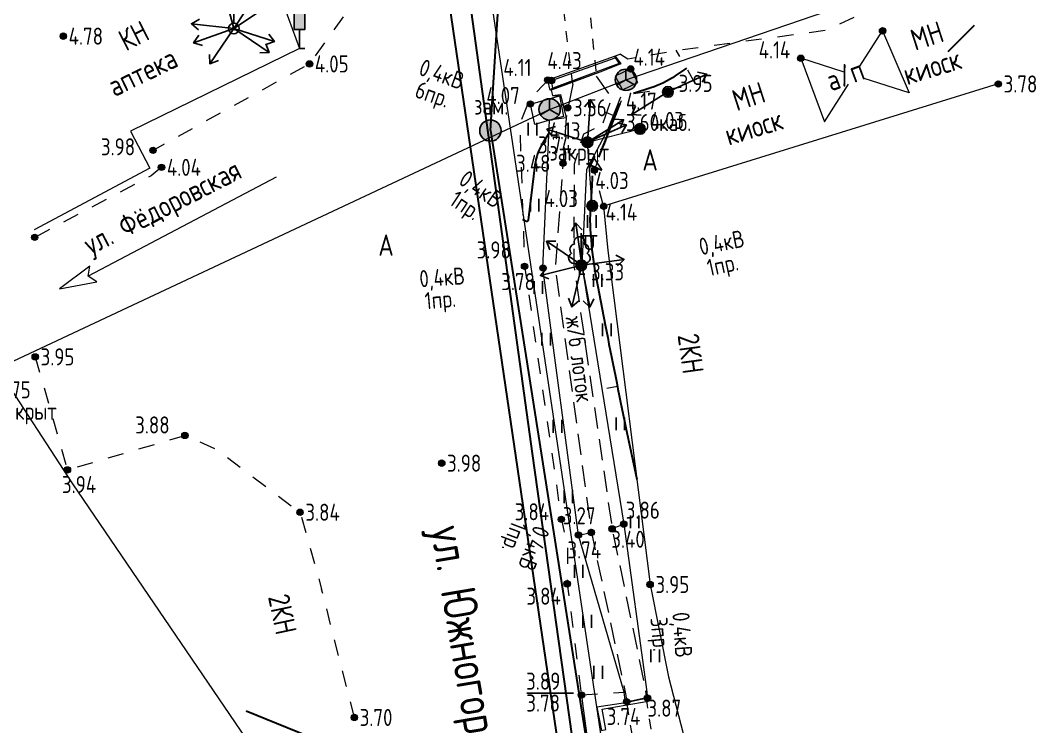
# Model space of a CAD drawing. Header units: metres. Extents: x 24337 to 25822, y 26642 to 34102.
# Drawn here: x 24488.27 to 24536.04, y 33206.65 to 33239.74 of the extents above; entities that cross this region are included whole.
import ezdxf

# ---------------------------------------------------------------- set-up
doc = ezdxf.new("R2010")
doc.units = ezdxf.units.M
for name, pattern in [('g5_01_5x1_5', [3, 1.5, -1.5]), ('g5_01x1', [2, 1, -1]), ('g5_02x1', [3, 2, -1])]:
    doc.linetypes.add(name, pattern=pattern)
for name, color, linetype in [('03_Здания и строения', 7, 'Continuous'), ('06_Инженерно-технические сооружения', 7, 'Continuous'), ('07_Объекты электропередачи', 7, 'Continuous'), ('10_Границы покрытий и угодий', 7, 'Continuous'), ('13_Растительность', 7, 'Continuous'), ('14_Ограждения', 7, 'Continuous'), ('17_Топонимика', 7, 'Continuous'), ('18_Зарамочное оформление', 7, 'Continuous'), ('19_Горизонтали', 7, 'Continuous'), ('30_Канализация', 7, 'Continuous'), ('35_Телефон', 7, 'Continuous'), ('37_Кабель низкого напряжения', 7, 'Continuous'), ('44_Крышки колодцев', 7, 'Continuous'), ('45_Номера колодцев', 7, 'Continuous'), ('61_Отметки высоты поверхности', 7, 'Continuous')]:
    doc.layers.add(name, color=color, linetype=linetype)
doc.styles.add('LIKE11', font='bm431.shx')
doc.styles.add('LIKE36', font='pragmai.shx')
doc.styles.add('Line_GUGK', font='', dxfattribs={"height": 1})
doc.styles.get("Standard").update_dxf_attribs({"font": 'GOST_0.TTF', "height": 2})
doc.styles.get('Line_GUGK').set_extended_font_data('Bm431', italic=True)
doc.linetypes.add('g5_119_3', pattern='A,8,-2,[31,GUGK_2005.shx,S=0.2,R=0,X=0,Y=0],8,[31,GUGK_2005.shx,S=0.2,R=180.000005,X=0,Y=0],-2', length=20)
doc.linetypes.add('g5_122_k', pattern='A,2,-2,3,-0.6,["К",Line_GUGK,S=2,R=0,X=0,Y=-1],-3,3,-2,8,-2,8,-2,6', length=41.6)
doc.linetypes.add('g5_122_kn', pattern='A,2,-2,3,-0.6,["Кн",Line_GUGK,S=2,R=0,X=0,Y=-1],-5,3,-2,8,-2,8,-2,6', length=43.6)
doc.linetypes.add('g5_133_t', pattern='A,4,[27,GUGK_2005.shx,S=0.8,R=0,X=0,Y=0],4,-2', length=10)
doc.linetypes.add('g5_474_1a', pattern='A,2,-0.5,[28,GUGK_2005.shx,S=2,R=0,X=0,Y=0],-0.5,2', length=5)

# ---------------------------------------------------------------- blocks, each defined once
blk = doc.blocks.new('g5_329_6')
at = {"color": 0, "linetype": 'ByBlock', "lineweight": 15}
blk.add_line((0, 0), (1, 0), dxfattribs=at)
blk = doc.blocks.new('g5_330')
at = {"linetype": 'ByBlock'}
blk.add_hatch(color=0, dxfattribs=at).paths.add_polyline_path([(-0.3, 0, 1), (0.3, 0, 1)])
at = {"color": 0, "linetype": 'ByBlock', "lineweight": -2}
blk.add_circle((0, 0), 0.3, dxfattribs=at)
at = {"color": 0, "linetype": 'ByBlock', "lineweight": 15, "flags": 12}
for tag, p in [('number', (-7.62, -0.8)), ('z', (0.5, -0.8))]:
    blk.add_attdef(tag, p, '', height=1.6, dxfattribs=at)
blk = doc.blocks.new('g5_388_1')
at = {"color": 0, "flags": 128}
blk.add_lwpolyline([(0, 0.994), (0.513, 0.994, 0.798042), (0.729, 1.945, 0.636328), (0.463, 2.811, 0.533064), (0, 3.5, 0.533064), (-0.463, 2.811, 0.636328), (-0.729, 1.945, 0.798042), (-0.513, 0.994)], format="xyb", dxfattribs=at)
for points in [[(0, 0.994), (-0.513, 0.994)], [(0.5, 0), (0, 0), (0, 0.994)]]:
    blk.add_lwpolyline(points, dxfattribs=at)
at = {"style": 'LIKE11', "flags": 8}
for tag, p in [('Описание', (-14.186, 0.838)), ('Метрические данные', (1.49, 0.457))]:
    blk.add_attdef(tag, p, '', height=2, dxfattribs=at)
blk = doc.blocks.new('g5_401')
at = {"color": 0, "flags": 128}
for points in [[(-0.4, 0), (-0.4, 1.2)], [(0.4, 0), (0.4, 1.2)]]:
    blk.add_lwpolyline(points, dxfattribs=at)
blk = doc.blocks.new('g5_206_3')
blk.add_hatch(color=255).paths.add_polyline_path([(0.425, 3.425), (-0.425, 3.425), (-0.425, 1.875), (0.425, 1.875)])
at = {"color": 0, "flags": 128}
blk.add_lwpolyline([(-0.5, 1.8), (0.5, 1.8), (0.5, 3.5), (-0.5, 3.5)], close=True, dxfattribs=at)
blk.add_lwpolyline([(0, 1.8), (0, 0), (0.5, 0)], dxfattribs=at)
blk = doc.blocks.new('g5_115_1')
at = {"color": 0, "flags": 128}
for points in [[(0, 0), (4, 0)], [(3.294, -0.503), (4, 0), (3.294, 0.503)]]:
    blk.add_lwpolyline(points, dxfattribs=at)
blk = doc.blocks.new('g5_110_1c')
h = blk.add_hatch(color=255)
edge = h.paths.add_edge_path()
edge.add_arc((0, 0), 0.425, 0, 360)
edge = h.paths.add_edge_path(flags=16)
edge.add_arc((0, 0), 0.195, 0, 360)
h = blk.add_hatch(color=0)
edge = h.paths.add_edge_path()
edge.add_arc((0, 0), 0.12, 0, 360)
at = {"color": 0}
for p, q in [((0, 0.5), (0, 3)), ((0, 2.75), (1.5, 2.75))]:
    blk.add_line(p, q, dxfattribs=at)
at = {"color": 0, "flags": 128}
blk.add_lwpolyline([(0.4, 2.75), (0.4, 1.864, 1.040016), (1.1, 1.864), (1.1, 2.75)], format="xyb", dxfattribs=at)
at = {"color": 0}
for radius in [0.5, 0.12]:
    blk.add_circle((0, 0), radius, dxfattribs=at)
blk = doc.blocks.new('g5_106_1a')
h = blk.add_hatch(color=255)
edge = h.paths.add_edge_path()
edge.add_arc((0, 0), 0.425, 0, 360)
at = {"color": 0}
blk.add_circle((0, 0), 0.5, dxfattribs=at)
at = {"style": 'LIKE11', "flags": 8}
for tag, p in [('Отметка', (1, 0)), ('Высота опоры', (-7.747, -2.8))]:
    blk.add_attdef(tag, p, '', height=1.6, dxfattribs=at)
blk = doc.blocks.new('g5_117sv')
h = blk.add_hatch(color=255)
h.paths.add_polyline_path([(-0.075, 0.922, 0.390634), (-0.925, 0, 0.11106), (-0.836, -0.396), (-0.075, 0.043)])
h.paths.add_polyline_path([(0.075, 0.043), (0.836, -0.396, 0.11106), (0.925, 0, 0.390634), (0.075, 0.922)])
h.paths.add_polyline_path([(-0.761, -0.526, 0.524447), (0.761, -0.526), (0, -0.087)])
at = {"color": 0, "flags": 128}
for points in [[(0, 1), (0, 0)], [(0, 0), (-0.866, -0.5)], [(0.866, -0.5), (0, 0)]]:
    blk.add_lwpolyline(points, dxfattribs=at)
at = {"color": 0}
blk.add_circle((0, 0), 1, dxfattribs=at)
at = {"style": 'LIKE11', "flags": 8}
for tag, p in [('Номер', (0, 1.7)), ('Отметка кольца люка', (0, -2.8)), ('Отметка земли (возле него)', (0, -4.8)), ('Верх прокладки', (0, -6.8)), ('Низ прокладки', (0, -8.8))]:
    blk.add_attdef(tag, p, '', height=1.6, dxfattribs=at)
blk = doc.blocks.new('g5_110_1g')
h = blk.add_hatch(color=0)
edge = h.paths.add_edge_path()
edge.add_arc((0, 0), 0.12, 0, 360.00001)
h = blk.add_hatch(color=255)
edge = h.paths.add_edge_path()
edge.add_arc((0, 0), 0.425, 0, 360.00001)
edge = h.paths.add_edge_path(flags=16)
edge.add_arc((0, 0), 0.195, 0, 360.00001)
at = {"color": 0}
for p, q in [((0, 0.5), (0, 3)), ((0, 2.75), (-1.5, 2.75)), ((0, 2.75), (1.5, 2.75))]:
    blk.add_line(p, q, dxfattribs=at)
at = {"color": 0, "flags": 128}
for points in [[(-0.4, 2.75), (-0.4, 1.864, -1.040016), (-1.1, 1.864), (-1.1, 2.75)], [(0.4, 2.75), (0.4, 1.864, 1.040016), (1.1, 1.864), (1.1, 2.75)]]:
    blk.add_lwpolyline(points, format="xyb", dxfattribs=at)
at = {"color": 0}
for radius in [0.5, 0.12]:
    blk.add_circle((0, 0), radius, dxfattribs=at)
blk = doc.blocks.new('g5_118')
h = blk.add_hatch(color=255)
edge = h.paths.add_edge_path()
edge.add_arc((0, 0), 0.925, 0, 360)
at = {"color": 0}
blk.add_circle((0, 0), 1, dxfattribs=at)
at = {"style": 'LIKE11', "flags": 8}
for tag, p, height in [('Номер', (0, 1.7), 1.6), ('Текст', (1.171, -0.66), 2), ('Отметка кольца люка', (0, -2.8), 1.6), ('Отметка земли (возле него)', (0, -4.8), 1.6), ('Верх прокладки', (0, -6.8), 1.6), ('Низ прокладки', (0, -8.8), 1.6)]:
    blk.add_attdef(tag, p, '', height=height, dxfattribs=at)

msp = doc.modelspace()

# ---------------------------------------------------------------- linework, layer by layer
at = {"layer": '03_Здания и строения', "color": 7, "linetype": 'Continuous', "lineweight": 20, "ltscale": 0.5, "flags": 128}
for points in [[(24499.452, 33243.591), (24501.354, 33238.419), (24493.431, 33234.553)], [(24493.431, 33234.553), (24494.333, 33232.815), (24488.913, 33229.927)], [(24515.602, 33231.034), (24515.8, 33228.961), (24517.781, 33213.312), (24518.641, 33208.991), (24520.03, 33203.618)]]:
    msp.add_lwpolyline(points, dxfattribs=at)
at = {"layer": '03_Здания и строения', "color": 7, "linetype": 'Continuous', "lineweight": 20, "flags": 128}
for points, elevation in [([(24527.615, 33237.592), (24528.678, 33239.254)], 4.145), ([(24528.678, 33239.254), (24529.925, 33236.348)], 4.104), ([(24524.842, 33237.969), (24525.948, 33234.988)], 4.145), ([(24526.869, 33237.322), (24524.842, 33237.969)], 4.104), ([(24525.948, 33234.988), (24527.076, 33236.749)], 4.145), ([(24529.925, 33236.348), (24527.821, 33237.019)], 4.104)]:
    msp.add_lwpolyline(points, dxfattribs=dict(at, elevation=elevation))
at = {"layer": '06_Инженерно-технические сооружения', "color": 7, "linetype": 'g5_01x1', "lineweight": 20, "ltscale": 0.5, "flags": 128}
for points in [[(24514.503, 33244.843), (24515.256, 33237.131)], [(24514.157, 33236.75), (24513.173, 33244.81)], [(24517.445, 33203.263), (24516.685, 33207.821)], [(24517.59, 33208.01), (24518.267, 33203.439)]]:
    msp.add_lwpolyline(points, dxfattribs=at)
at = {"layer": '06_Инженерно-технические сооружения', "color": 7, "linetype": 'Continuous', "lineweight": 20, "ltscale": 0.5, "flags": 128}
for points in [[(24516.138, 33238.064), (24516.409, 33237.707), (24515.431, 33237.31), (24513.098, 33236.48), (24512.984, 33236.946)], [(24516.136, 33237.987), (24516.332, 33237.729), (24513.229, 33236.564), (24513.166, 33236.928), (24516.136, 33237.987)], [(24516.136, 33237.987), (24516.138, 33238.064)], [(24516.332, 33237.729), (24516.409, 33237.707)], [(24515.431, 33237.31), (24513.144, 33236.467), (24513.207, 33236.221), (24513.54, 33236.202)], [(24516.868, 33237.469), (24516.138, 33237.137), (24516.486, 33236.482), (24517.21, 33236.828), (24516.868, 33237.469)], [(24513.166, 33236.928), (24512.984, 33236.946)], [(24513.207, 33236.221), (24513.585, 33236.269), (24513.839, 33235.18), (24513.065, 33235.061)], [(24513.229, 33236.564), (24513.098, 33236.48)], [(24512.168, 33235.825), (24513.54, 33236.202), (24513.719, 33235.241), (24513.065, 33235.061), (24512.373, 33234.871), (24512.168, 33235.825)], [(24516.393, 33236.149), (24515.787, 33234.597), (24514.796, 33232.762), (24514.579, 33228.267), (24516.545, 33216.144), (24517.596, 33208.524), (24517.658, 33207.991)], [(24516.62, 33207.77), (24516.562, 33208.266), (24514.423, 33215.629), (24512.759, 33228.142), (24513.065, 33235.061)], [(24514.423, 33215.629), (24515.027, 33215.745)], [(24516.545, 33216.144), (24516.001, 33215.918)], [(24516.62, 33207.77), (24515.277, 33207.568), (24515.505, 33206.478), (24515.702, 33206.514), (24515.535, 33207.473), (24517.684, 33207.852), (24517.658, 33207.991)], [(24516.62, 33207.77), (24516.685, 33207.821), (24517.59, 33208.01), (24517.658, 33207.991), (24516.62, 33207.77)]]:
    msp.add_lwpolyline(points, dxfattribs=at)
at = {"layer": '06_Инженерно-технические сооружения', "color": 92, "linetype": 'g5_02x1', "lineweight": 20, "ltscale": 0.5, "flags": 128}
for points in [[(24514.157, 33236.75), (24513.839, 33235.18), (24513.7, 33233.046), (24513.338, 33228.127), (24515.027, 33215.745), (24516.631, 33208.195), (24516.685, 33207.821)], [(24515.256, 33237.131), (24515.97, 33236.111), (24515.556, 33234.879), (24514.655, 33234.409), (24514.223, 33233.002), (24514.199, 33228.292), (24516.001, 33215.918), (24517.557, 33208.433), (24517.59, 33208.01)]]:
    msp.add_lwpolyline(points, dxfattribs=at)
at = {"layer": '07_Объекты электропередачи', "color": 7, "linetype": 'Continuous', "lineweight": 20, "flags": 128}
for points, elevation in [([(24514.845, 33234.03), (24517.304, 33234.655)], 3.735), ([(24515.07, 33231.056), (24514.845, 33234.03)], 4.028)]:
    msp.add_lwpolyline(points, dxfattribs=dict(at, elevation=elevation))
at = {"layer": '10_Границы покрытий и угодий', "color": 7, "linetype": 'g5_01_5x1_5', "lineweight": 20, "ltscale": 0.5, "flags": 128}
for points in [[(24516.388, 33238.155), (24516.74, 33237.943), (24519.008, 33238.341), (24526.032, 33239.286), (24535.51, 33243.655), (24536.321, 33244.192)], [(24505.138, 33242.358), (24501.816, 33237.703), (24494.483, 33233.653), (24494.88, 33232.857), (24494.395, 33232.462), (24488.937, 33229.577)], [(24515.602, 33231.034), (24515.169, 33232.722), (24516.55, 33236.256), (24519.936, 33236.716), (24519.008, 33238.341)], [(24512.984, 33236.946), (24512.126, 33236.015), (24511.669, 33234.882), (24511.898, 33228.22), (24513.621, 33216.363), (24513.915, 33214.972), (24513.892, 33213.342), (24514.565, 33208.135)], [(24488.963, 33223.976), (24490.471, 33218.682), (24495.977, 33220.295), (24497.452, 33219.647), (24501.373, 33216.696), (24502.385, 33213.1)], [(24503.92, 33207.082), (24502.385, 33213.1)], [(24514.565, 33208.135), (24516.562, 33208.266)], [(24503.804, 33206.994), (24503.92, 33207.082)]]:
    msp.add_lwpolyline(points, dxfattribs=at)
at = {"layer": '10_Границы покрытий и угодий', "color": 7, "linetype": 'Continuous', "lineweight": 20, "ltscale": 0.5, "flags": 128}
for points in [[(24516.388, 33238.155), (24516.138, 33238.064), (24512.984, 33236.946)], [(24514.565, 33208.135), (24514.619, 33207.742), (24515.512, 33201.019), (24515.272, 33200.482), (24515.617, 33199.987), (24516.891, 33190.877)]]:
    msp.add_lwpolyline(points, dxfattribs=at)
at = {"layer": '14_Ограждения', "color": 7, "linetype": 'g5_474_1a', "lineweight": 20, "ltscale": 0.5, "flags": 128}
msp.add_lwpolyline([(24534.099, 33236.763), (24515.602, 33231.034)], dxfattribs=at)
at = {"layer": '18_Зарамочное оформление', "color": 7, "linetype": 'Continuous', "lineweight": 20, "ltscale": 0.5, "flags": 128}
msp.add_lwpolyline([(24500.25, 33232.396), (24491.444, 33227.752), (24491.522, 33228.228), (24490.093, 33227.162), (24491.846, 33227.486), (24491.444, 33227.752)], dxfattribs=at)
at = {"layer": '19_Горизонтали', "color": 32, "linetype": 'Continuous', "lineweight": 30, "ltscale": 0.5, "elevation": 4, "flags": 128}
msp.add_lwpolyline([(24532.976, 33239.509), (24531.737, 33238.274)], dxfattribs=at)
for points in [[(24519.488, 33237.501), (24518.957, 33237.139, -0.071457), (24517.816, 33236.58), (24517.005, 33236.318)], [(24516.364, 33235.851), (24515.493, 33233.643, -0.008049), (24515.366, 33233.336, -0.008049)], [(24513.038, 33234.445), (24512.744, 33233.978, 0.109488), (24512.383, 33232.964), (24512.06, 33230.384, -0.574472), (24511.933, 33230.33), (24511.823, 33230.411)], [(24515.072, 33232.456, 0.00843), (24515.068, 33232.398), (24515.043, 33231.953, -0.002218), (24514.978, 33230.873), (24514.978, 33230.873, 0.035446), (24514.984, 33229.794), (24515.011, 33229.443, 0.028655), (24515.25, 33227.675), (24515.675, 33225.481, 0.003995), (24516.65, 33220.657), (24517.156, 33218.249)]]:
    msp.add_lwpolyline(points, format="xyb", dxfattribs=at)
at = {"layer": '30_Канализация', "color": 22, "linetype": 'g5_122_kn', "lineweight": 30, "ltscale": 0.5, "flags": 128}
for points in [[(24507.08, 33250), (24507.876, 33243.832), (24514.524, 33198.621), (24526.888, 33118.836), (24529.029, 33094.629), (24536.881, 33029.318), (24541.957, 33000), (24542.287, 32998.097), (24543.551, 32989.254), (24551.19, 32972.81), (24558.607, 32933.033), (24561.288, 32915.129)], [(24508.037, 33250), (24512.246, 33219.456), (24514.362, 33204.433), (24527.276, 33119.656), (24529.538, 33095.043), (24537.326, 33029.478), (24542.742, 33000), (24543.091, 32998.097), (24544.344, 32989.471), (24551.936, 32973.095), (24555.314, 32955.008), (24557.558, 32942.994), (24557.93, 32941.006), (24558.667, 32937.059), (24559.24, 32933.99), (24559.862, 32930.045), (24560.507, 32925.743), (24561.25, 32920.784), (24561.861, 32916.703), (24562.081, 32915.238)]]:
    msp.add_lwpolyline(points, dxfattribs=at)
at = {"layer": '30_Канализация', "color": 12, "linetype": 'g5_122_k', "lineweight": 30, "ltscale": 0.5, "flags": 128}
for points in [[(24510.296, 33234.582), (24511.276, 33250)], [(24510.296, 33234.582), (24515.641, 33200.571), (24518.147, 33183.742), (24521.076, 33164.532), (24522.96, 33152.184), (24524.356, 33143.736), (24528.076, 33118.633), (24530.205, 33095.362), (24531.959, 33080.727), (24534.637, 33058.388), (24538.053, 33029.896), (24538.369, 33027.012)], [(24498.854, 33207.399), (24515.641, 33200.571)]]:
    msp.add_lwpolyline(points, dxfattribs=at)
at = {"layer": '35_Телефон', "color": 6, "linetype": 'g5_133_t', "lineweight": 20, "ltscale": 0.5, "flags": 128}
for points in [[(24471.975, 33217.165), (24487.183, 33223.434), (24513.069, 33235.571), (24516.646, 33236.958), (24552.548, 33249.232)], [(24483.901, 33229.12), (24487.183, 33223.434), (24490.707, 33218.026)], [(24490.707, 33218.026), (24498.836, 33206.101), (24508.921, 33192.067), (24515.534, 33147.282), (24526.121, 33148.736), (24531.789, 33158.657)]]:
    msp.add_lwpolyline(points, dxfattribs=at)
at = {"layer": '37_Кабель низкого напряжения', "color": 1, "linetype": 'g5_119_3', "lineweight": 20, "ltscale": 0.5, "flags": 128}
msp.add_lwpolyline([(24511.784, 33250), (24509.127, 33248.739), (24518.587, 33185.384)], dxfattribs=at)
at = {"layer": '61_Отметки высоты поверхности', "flags": 128}
msp.add_lwpolyline([(24512.003, 33208.213), (24514.191, 33208.219)], dxfattribs=at)

# ---------------------------------------------------------------- block references
at = {"layer": '06_Инженерно-технические сооружения', "color": 7, "linetype": 'Continuous', "lineweight": 20, "xscale": 0.5, "yscale": 0.5, "zscale": 0.5}
msp.add_blockref('g5_206_3', (24501.354, 33238.419, 4.116), dxfattribs=at)
at = {"layer": '07_Объекты электропередачи', "color": 7, "linetype": 'Continuous', "lineweight": 20}
for p, xscale, yscale, zscale, rotation in [((24498.272, 33239.36, 4.322), 0.5, 0.5, 0.5, 105.1694565001046), ((24498.272, 33239.36, 4.322), 0.4999999999999999, 0.4999999999999999, 0.4999999999999999, 56.97383171636461), ((24498.272, 33239.36, 4.322), 0.5, 0.5, 0.5, 33.72988517829998), ((24498.272, 33239.36, 4.322), 0.5, 0.5, 0.5, 173.5547379798088), ((24498.272, 33239.36, 4.322), 0.5, 0.5, 0.5, 199.5909683034122), ((24498.272, 33239.36, 4.322), 0.5, 0.5, 0.5, 342.1707027745648), ((24498.272, 33239.36, 4.322), 0.5, 0.5, 0.5, 235.5015894497247), ((24498.272, 33239.36, 4.322), 0.5, 0.5, 0.5, 325.7734129926018), ((24518.619, 33236.392, 3.952), 0.4999999999999998, 0.4999999999999998, 0.4999999999999998, 24.78335847886419), ((24518.619, 33236.392, 3.952), 0.5, 0.5, 0.5, 212.0408458772147), ((24514.845, 33234.03, 3.735), 0.4999999999999998, 0.4999999999999998, 0.4999999999999998, 86.09553169562955), ((24514.845, 33234.03, 3.735), 0.5, 0.5, 0.5, 32.04085111354211), ((24514.845, 33234.03, 3.735), 0.5, 0.5, 0.5, 162.1707114259868), ((24514.845, 33234.03, 3.735), 0.4999999999999999, 0.4999999999999999, 0.4999999999999999, 23.97866486444102), ((24514.579, 33228.267, 3.92), 0.5, 0.5, 0.5, 98.01259987265767), ((24514.579, 33228.267, 3.92), 0.5, 0.5, 0.5, 145.7734216440239), ((24514.579, 33228.267, 3.92), 0.5, 0.5, 0.5, 8.053475196588389), ((24514.579, 33228.267, 3.92), 0.5, 0.5, 0.5, 193.8937162714078), ((24514.579, 33228.267, 3.92), 0.5, 0.5, 0.5, 256.7083979168872), ((24514.579, 33228.267, 3.92), 0.5, 0.5, 0.5, 280.8510948968879)]:
    msp.add_blockref('g5_115_1', p, dxfattribs=dict(at, xscale=xscale, yscale=yscale, zscale=zscale, rotation=rotation))
at = {"layer": '07_Объекты электропередачи', "color": 7, "linetype": 'Continuous', "lineweight": 20, "xscale": 0.5, "yscale": 0.5, "zscale": 0.5}
for name, p in [('g5_110_1g', (24498.272, 33239.36, 4.358)), ('g5_106_1a', (24518.619, 33236.392, 3.952)), ('g5_106_1a', (24517.304, 33234.655, 4.03)), ('g5_106_1a', (24514.845, 33234.03, 3.735)), ('g5_106_1a', (24515.07, 33231.056, 4.028)), ('g5_110_1c', (24514.557, 33228.266, 3.914))]:
    msp.add_blockref(name, p, dxfattribs=at)
at = {"layer": '13_Растительность', "color": 92, "linetype": 'Continuous', "lineweight": 20, "xscale": 0.5, "yscale": 0.5, "zscale": 0.5}
for name, p in [('g5_401', (24512.27, 33234.35)), ('g5_401', (24512.373, 33230.782)), ('g5_401', (24515.048, 33230.02)), ('g5_388_1', (24514.465, 33227.856, 3.872)), ('g5_401', (24515.325, 33227.26)), ('g5_401', (24512.544, 33226.926)), ('g5_401', (24515.748, 33224.941)), ('g5_401', (24512.913, 33224.511)), ('g5_401', (24513.439, 33220.42)), ('g5_401', (24516.387, 33220.537)), ('g5_401', (24513.951, 33217.124)), ('g5_401', (24517.055, 33215.949)), ('g5_401', (24514.434, 33213.629)), ('g5_401', (24514.835, 33211.289)), ('g5_401', (24518.021, 33209.669)), ('g5_401', (24515.346, 33208.897))]:
    msp.add_blockref(name, p, dxfattribs=at)
at = {"layer": '19_Горизонтали', "color": 32, "linetype": 'Continuous', "lineweight": 20, "xscale": 0.5, "yscale": 0.5, "zscale": 0.5}
for p, rotation in [((24516.132, 33235.263, 4), 158.4691040656768), ((24512.376, 33232.907, 4), 352.8703580339299), ((24516.25, 33222.589, 4), 191.4689991160533)]:
    msp.add_blockref('g5_329_6', p, dxfattribs=dict(at, rotation=rotation))
at = {"layer": '44_Крышки колодцев', "color": 7, "linetype": 'Continuous', "lineweight": 20, "xscale": 0.5, "yscale": 0.5, "zscale": 0.5}
for name, p in [('g5_117sv', (24516.646, 33236.958, 4.169)), ('g5_117sv', (24513.069, 33235.571, 4.129)), ('g5_118', (24510.296, 33234.582))]:
    msp.add_blockref(name, p, dxfattribs=at)
at = {"layer": '61_Отметки высоты поверхности', "color": 7, "linetype": 'Continuous', "lineweight": 20, "xscale": 0.5, "yscale": 0.5, "zscale": 0.5}
for p in [(24490.278, 33239.003, 4.781), (24528.678, 33239.254, 4.104), (24501.816, 33237.703, 4.051), (24524.842, 33237.969, 4.145), (24516.868, 33237.469, 4.136), (24512.984, 33236.946, 4.114), (24513.166, 33236.928, 4.426), (24534.099, 33236.763, 3.777), (24512.168, 33235.825, 4.069), (24513.919, 33235.65, 3.562), (24494.483, 33233.653, 3.983), (24494.88, 33232.857, 4.035), (24513.7, 33233.046, 3.485), (24515.169, 33232.722, 4.03), (24515.602, 33231.034, 4.136), (24488.937, 33229.577, 3.979), (24511.898, 33228.22, 3.975), (24512.759, 33228.142, 3.775), (24514.579, 33228.267, 3.92), (24488.963, 33223.976, 3.953), (24495.977, 33220.295, 3.885), (24508.014, 33218.996, 3.981), (24490.471, 33218.682, 3.942), (24501.373, 33216.696, 3.838), (24513.621, 33216.363, 3.84), (24516.545, 33216.144, 3.865), (24514.423, 33215.629, 3.74), (24515.027, 33215.745, 3.272), (24516.001, 33215.918, 3.398), (24513.892, 33213.342, 3.837), (24517.781, 33213.312, 3.947), (24514.565, 33208.135, 3.782), (24517.658, 33207.991, 3.868), (24516.685, 33207.821, 3.063), (24503.92, 33207.082, 3.705)]:
    msp.add_blockref('g5_330', p, dxfattribs=at)

# ---------------------------------------------------------------- texts
at = {"layer": '03_Здания и строения', "color": 7, "linetype": 'Continuous', "lineweight": 15}
for s, rotation, p in [('КН', 26.9022, (24493.211, 33238.279)), ('МН', 17.8652, (24530.196, 33238.312)), ('аптека', 25.9664, (24492.675, 33236.132)), ('киоск', 16.9295, (24529.823, 33236.7)), ('а/п', 20.4552, (24526.262, 33236.398)), ('МН', 17.8652, (24521.836, 33235.477)), ('киоск', 16.9295, (24521.462, 33233.865)), ('2КН', 277.6973, (24519.064, 33224.995)), ('2КН', 281.9448, (24499.867, 33212.735))]:
    msp.add_text(s, height=1, rotation=rotation, dxfattribs=at).set_placement(p)
at = {"layer": '06_Инженерно-технические сооружения', "color": 7, "linetype": 'Continuous', "lineweight": 15}
msp.add_text('ж/б лоток', height=0.8, rotation=277.4034, dxfattribs=at).set_placement((24513.812, 33225.823))
at = {"layer": '07_Объекты электропередачи', "color": 7, "linetype": 'Continuous', "lineweight": 15}
for s, rotation, p in [('0,4кВ', 340.1491, (24506.883, 33237.207)), ('6пр.', 340.9331, (24506.698, 33236.163)), ('0,4кВ', 325.5242, (24508.75, 33232.112)), ('1пр.', 326.3082, (24508.307, 33231.148)), ('0,4кВ', 11.4341, (24520.165, 33228.73)), ('0,4кВ', 4.1978, (24506.996, 33227.229)), ('1пр.', 12.2181, (24520.549, 33227.742)), ('1пр.', 4.9817, (24507.253, 33226.2)), ('1пр.', 249.1857, (24511.317, 33216.351)), ('0,4кВ', 248.4018, (24512.354, 33216.135)), ('0,4кВ', 274.0481, (24518.819, 33211.991)), ('3пр.', 274.832, (24517.789, 33211.737))]:
    msp.add_text(s, height=0.8, rotation=rotation, dxfattribs=at).set_placement(p)
at = {"layer": '10_Границы покрытий и угодий', "color": 7, "linetype": 'Continuous', "lineweight": 15}
for p in [(24517.418, 33232.706), (24505.041, 33228.713)]:
    msp.add_text('А', height=1, dxfattribs=at).set_placement(p)
at = {"layer": '17_Топонимика', "color": 7, "linetype": 'Continuous', "lineweight": 15}
msp.add_text('ул. Южногородская', height=1.6, rotation=279.5749, dxfattribs=at).set_placement((24507.475, 33215.923))
at = {"layer": '18_Зарамочное оформление', "color": 7, "linetype": 'Continuous', "lineweight": 15}
msp.add_text('ул. Фёдоровская', height=1, rotation=27.1638, dxfattribs=at).set_placement((24491.563, 33228.721))
at = {"layer": '19_Горизонтали', "color": 32, "linetype": 'Continuous', "lineweight": 15, "style": 'LIKE36'}
msp.add_text('4', height=0.8, rotation=245.8828, dxfattribs=at).set_placement((24514.965, 33233.423))
at = {"layer": '45_Номера колодцев', "color": 7, "linetype": 'Continuous', "lineweight": 15, "ltscale": 0.5}
for s, p in [('4.17', (24516.646, 33235.558)), ('зам.', (24509.538, 33235.326)), ('3.60каб.', (24516.646, 33234.558)), ('4.13', (24513.069, 33234.171)), ('закрыт', (24513.069, 33233.171)), ('3.75', (24487.183, 33222.034)), ('закрыт', (24487.183, 33221.034))]:
    msp.add_text(s, height=0.8, dxfattribs=at).set_placement(p)
at = {"layer": '61_Отметки высоты поверхности', "color": 7, "linetype": 'Continuous', "lineweight": 15, "ltscale": 0.5}
for s, p in [('4.78', (24490.528, 33238.603)), ('4.14', (24522.87, 33237.96)), ('4.43', (24512.966, 33237.458)), ('4.14', (24516.996, 33237.62)), ('4.05', (24502.066, 33237.303)), ('4.11', (24510.903, 33237.135)), ('3.95', (24519.119, 33236.392)), ('3.78', (24534.349, 33236.363)), ('4.07', (24510.105, 33235.82)), ('3.56', (24514.169, 33235.25)), ('4.03', (24517.804, 33234.655)), ('3.98', (24492.039, 33233.419)), ('3.74', (24512.529, 33233.508)), ('3.48', (24511.498, 33232.645)), ('4.04', (24495.13, 33232.457)), ('4.03', (24515.208, 33231.84)), ('4.03', (24512.828, 33230.993)), ('4.14', (24515.693, 33230.36)), ('3.98', (24509.654, 33228.586)), ('3.33', (24515.012, 33227.558)), ('3.78', (24510.802, 33227.101)), ('3.95', (24489.213, 33223.576)), ('3.88', (24493.646, 33220.387)), ('3.98', (24508.264, 33218.596)), ('3.94', (24490.216, 33217.594)), ('3.86', (24516.638, 33216.394)), ('3.84', (24501.623, 33216.296)), ('3.84', (24511.432, 33216.319)), ('3.27', (24513.688, 33216.133)), ('3.40', (24515.962, 33215.031)), ('3.74', (24513.906, 33214.531)), ('3.95', (24518.031, 33212.912)), ('3.84', (24511.982, 33212.363)), ('3.89', (24511.97, 33208.382)), ('3.78', (24511.976, 33207.357)), ('3.87', (24517.656, 33207.117)), ('3.70', (24504.17, 33206.682)), ('3.74', (24515.746, 33206.729))]:
    msp.add_text(s, height=0.8, dxfattribs=at).set_placement(p)

doc.saveas('drawing.dxf')
